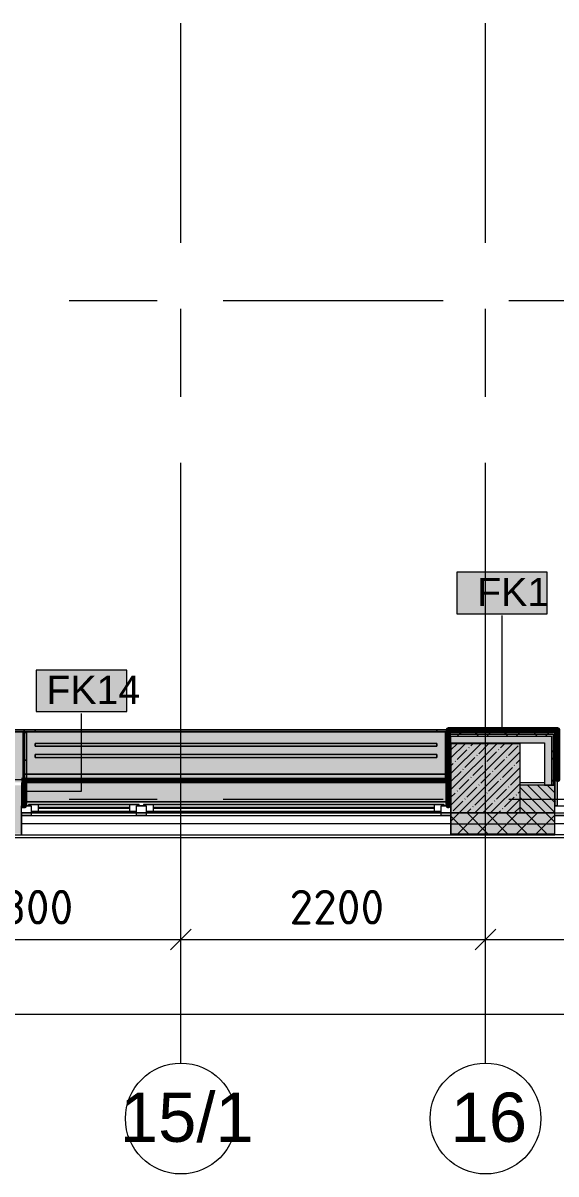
# Model space of a CAD drawing. Header units: millimetres. Extents: x -3817 to 677485, y -22715 to 103890.
# Drawn here: x 53564 to 57412, y -795 to 7514 of the extents above; entities that cross this region are included whole.
import ezdxf

# ---------------------------------------------------------------- set-up
doc = ezdxf.new("R2010")
doc.units = ezdxf.units.MM
doc.layers.add('PDF _Геометрия', color=7, linetype='Continuous', true_color=0x1d1d1d)
doc.layers.add('PDF _Сплошная заливка', color=7, linetype='Continuous', true_color=0xffffff)
doc.layers.add('PDF _Текст', color=7, linetype='Continuous')
doc.styles.add('PDF ArialMT', font='arial.ttf')
doc.styles.add('PDF GOST-Common', font='arial.ttf')
doc.styles.add('PDF ISOCPEUR', font='isocpeur.ttf')

msp = doc.modelspace()

# ---------------------------------------------------------------- hatches: boundary and pattern name
at = {"layer": 'PDF _Сплошная заливка', "true_color": 0xeae6de, "transparency": 33554559}
h = msp.add_hatch(color=254, dxfattribs=at)
h.paths.add_polyline_path([(53024.3, 2052.4), (53572.8, 2052.4), (53572.8, 2412.3), (53024.3, 2410.5), (53024.3, 2055.8)], flags=0)
h.paths.add_polyline_path([(53102.5, 2212.3), (53102.5, 2232.3), (53492.8, 2232.3), (53492.8, 2212.3), (53362, 2212.3)], flags=0)
h.paths.add_polyline_path([(53492.8, 2312.3), (53102.5, 2312.3), (53102.5, 2332.3), (53492.8, 2332.3)], flags=0)
h = msp.add_hatch(color=254, dxfattribs=at)
h.paths.add_polyline_path([(53572.3, 2092.3), (56632.3, 2092.3), (56632.3, 2412.3), (53572.3, 2412.3), (53572.3, 2146.7)], flags=0)
h.paths.add_polyline_path([(53652.3, 2212.3), (53652.3, 2232.3), (56552.3, 2232.3), (56552.3, 2212.3), (56330.8, 2212.3)], flags=0)
h.paths.add_polyline_path([(53652.3, 2292.3), (53652.3, 2312.3), (56552.3, 2312.3), (56552.3, 2292.3), (56330.8, 2292.3)], flags=0)
at = {"layer": 'PDF _Сплошная заливка', "transparency": 33554559}
for points in [[(57378.3, 2378.9), (57390.8, 2378.9), (57390.8, 2391.3), (56633.3, 2391.3), (56633.3, 2378.9), (57328.3, 2378.9)], [(57073, 2366.3), (57378.3, 2366.3), (57378.3, 2378.9), (56633.3, 2378.9), (56633.3, 2366.3), (56653.3, 2366.3)], [(57378.3, 2011.3), (57390.8, 2011.3), (57390.8, 2378.9), (57378.3, 2378.9), (57378.3, 2146.7)], [(57390.8, 2011.3), (57403.3, 2011.3), (57403.3, 2391.3), (57390.8, 2391.3), (57390.8, 2146.7)], [(57403.3, 1863.3), (57423.3, 1863.3), (57423.3, 2391.3), (57403.3, 2391.3), (57403.3, 2146.7)], [(56653.3, 1811.3), (57153.3, 1811.3), (57153.3, 2311.3), (56653.3, 2311.3), (56653.3, 2146.7)]]:
    msp.add_hatch(color=256, dxfattribs=at).paths.add_polyline_path(points)
at = {"layer": 'PDF _Сплошная заливка', "true_color": 0xe7e7e7, "transparency": 33554559}
msp.add_hatch(color=254, dxfattribs=at).paths.add_polyline_path([(57073, 2316.4), (57328.3, 2316.4), (57328.3, 2366.3), (56653.3, 2366.3), (56653.3, 2316.4)])
at = {"layer": 'PDF _Сплошная заливка', "true_color": 0xeae6de, "transparency": 33554559}
msp.add_hatch(color=254, dxfattribs=at).paths.add_polyline_path([(53574.3, 1892.3), (56632.3, 1892.3), (56632.3, 2092.3), (53572.3, 2092.3), (53574.3, 2031.3)])
at = {"layer": 'PDF _Сплошная заливка', "transparency": 33554559}
h = msp.add_hatch(color=256, dxfattribs=at)
h.paths.add_polyline_path([(65653.3, 1811.3), (65653.3, 2011.3), (65403.3, 2011.3), (65403.3, 1811.3)], flags=0)
h.paths.add_polyline_path([(53553.3, 1811.3), (53553.3, 2011.3), (52653.3, 2011.3), (52653.3, 1811.3), (53362, 1811.3)], flags=0)
h.paths.add_polyline_path([(57153.3, 1811.3), (57403.3, 1811.3), (57403.3, 2011.3), (57153.3, 2011.3), (57153.3, 1878)], flags=0)
h.paths.add_polyline_path([(64494.8, 1811.3), (64503.3, 1811.3), (64503.3, 2011.3), (63953.3, 2011.3), (63953.3, 1811.3)], flags=0)
h.paths.add_polyline_path([(59503.3, 1811.3), (60253.3, 1811.3), (60253.3, 2011.3), (59503.3, 2011.3)], flags=0)
h.paths.add_polyline_path([(61653.3, 1811.3), (61853.3, 1811.3), (61853.3, 2011.3), (61653.3, 2011.3), (61653.3, 1868.5)], flags=0)
h.paths.add_polyline_path([(50014.8, 1811.3), (50014.8, 2011.3), (49303.3, 2011.3), (49303.3, 1811.3)], flags=0)
h.paths.add_polyline_path([(52153.3, 1811.3), (52153.3, 2011.3), (52139.8, 2011.3), (52139.8, 1811.3)], flags=0)
h.paths.add_polyline_path([(48403.3, 1811.3), (48403.3, 2011.3), (48153.3, 2011.3), (48153.3, 1811.3), (48166.8, 1811.3)], flags=0)
h = msp.add_hatch(color=256, dxfattribs=at)
h.paths.add_polyline_path([(56633.3, 2031.3), (56653.3, 2031.3), (56653.3, 2051.3), (56632.3, 2051.3), (56632.3, 2031.3)], flags=0)
h.paths.add_polyline_path([(53362, 2031.3), (53553.3, 2031.3), (53553.3, 2051.3), (53023.3, 2051.3), (53023.3, 2031.3)], flags=0)
h = msp.add_hatch(color=256, dxfattribs=at)
h.paths.add_polyline_path([(74223.3, 1661.3), (75943.3, 1661.3), (75943.3, 1811.3), (74223.3, 1811.3)], flags=0)
h.paths.add_polyline_path([(71803.3, 1661.3), (72523.3, 1661.3), (72523.3, 1811.3), (71803.3, 1811.3)], flags=0)
h.paths.add_polyline_path([(70903.3, 1661.3), (70903.3, 1811.3), (67303.3, 1811.3), (67303.3, 1661.3), (69690.1, 1661.3)], flags=0)
h.paths.add_polyline_path([(61853.3, 1661.3), (61853.3, 1811.3), (61153.3, 1811.3), (61153.3, 1661.3), (61526.1, 1661.3)], flags=0)
h.paths.add_polyline_path([(57403.3, 1661.3), (57403.3, 1811.3), (56653.3, 1811.3), (56653.3, 1661.3), (57153.3, 1661.3)], flags=0)
h.paths.add_polyline_path([(63953.3, 1661.3), (64503.3, 1661.3), (64503.3, 1811.3), (63953.3, 1811.3)], flags=0)
h.paths.add_polyline_path([(60041.7, 1661.3), (60253.3, 1661.3), (60253.3, 1811.3), (59503.3, 1811.3), (59503.3, 1661.3)], flags=0)
h.paths.add_polyline_path([(65653.3, 1661.3), (66403.3, 1661.3), (66403.3, 1811.3), (65403.3, 1811.3), (65403.3, 1661.3)], flags=0)
h.paths.add_polyline_path([(48153.3, 1661.3), (48403.3, 1661.3), (48403.3, 1811.3), (47653.3, 1811.3), (47653.3, 1661.3)], flags=0)
h.paths.add_polyline_path([(49303.3, 1661.3), (50014.8, 1661.3), (50014.8, 1811.3), (49303.3, 1811.3)], flags=0)
h.paths.add_polyline_path([(52619.9, 1661.3), (53553.3, 1661.3), (53553.3, 1811.3), (52114.8, 1811.3), (52114.8, 1661.3)], flags=0)
h.paths.add_polyline_path([(44455.9, 1661.3), (44553.3, 1661.3), (44553.3, 1811.3), (42980.8, 1811.3), (42980.8, 1661.3), (43773.3, 1661.3)], flags=0)
h.paths.add_polyline_path([(40183.3, 1661.3), (40880.8, 1661.3), (40880.8, 1811.3), (40183.3, 1811.3)], flags=0)
h.paths.add_polyline_path([(39283.3, 1661.3), (39283.3, 1811.3), (38985.9, 1811.3), (38985.9, 1661.3)], flags=0)

# ---------------------------------------------------------------- linework, layer by layer
at = {"layer": 'PDF _Геометрия', "color": 253, "lineweight": 9, "true_color": 0xaaaaaa}
for points in [[(54703.3, 5926), (54703.3, 7513.5)], [(56903.3, 5926), (56903.3, 7513.5)], [(53897.6, 5511.3), (54532.6, 5511.3)], [(55008.8, 5511.3), (56596.3, 5511.3)], [(57072.6, 5511.3), (57707.6, 5511.3)], [(54703.3, 4814.8), (54703.3, 5449.8)], [(56903.3, 4814.8), (56903.3, 5449.8)], [(54703.3, 5.1), (54703.3, 2505.1), (54703.3, 4338.5)], [(56903.3, 5.1), (56903.3, 2505.1), (56903.3, 4338.5)], [(53897.6, 1911.3), (54532.6, 1911.3)], [(55008.8, 1911.3), (56596.3, 1911.3)], [(57072.6, 1911.3), (57707.6, 1911.3)], [(53623.3, 1863.3), (53573.3, 1863.3)], [(53673.3, 1853.4), (54333.3, 1853.4)], [(54333.3, 1843.3), (53673.3, 1843.3)], [(54453.3, 1863.3), (54383.3, 1863.3)], [(54503.3, 1853.4), (56533.3, 1853.4)], [(56533.3, 1843.3), (54503.3, 1843.3)], [(56653.3, 1863.3), (56583.3, 1863.3)], [(57422.5, 1863.3), (57403.3, 1863.3)], [(53553.3, 1793.4), (56653.3, 1793.4)], [(57403.3, 1793.4), (59503.3, 1793.4)]]:
    msp.add_lwpolyline(points, dxfattribs=at)
at = {"layer": 'PDF _Геометрия', "color": 7, "lineweight": 9}
for points in [[(57348.7, 3549.5), (56695.6, 3549.5), (56695.6, 3249.5), (57348.7, 3249.5)], [(54312.1, 2842.9), (53658.9, 2842.9), (53658.9, 2542.9), (54312.1, 2542.9)], [(57153.3, 2311.3), (56653.3, 2311.3), (56653.3, 1811.3), (57153.3, 1811.3)], [(57403.3, 1811.3), (56653.3, 1811.3)]]:
    msp.add_lwpolyline(points, close=True, dxfattribs=at)
for points in [[(57022.2, 2411.8), (57022.2, 3235.6)], [(53583, 1967.9), (53985.5, 1967.9), (53985.5, 2529.1)], [(56633.3, 2391.3), (56653.3, 2391.3)], [(56633.3, 2378.9), (56653.3, 2378.9), (57328.3, 2378.9), (57378.3, 2378.9), (57390.8, 2378.9), (57390.8, 2011.3)], [(56633.3, 2366.3), (56653.3, 2366.3)], [(57328.3, 2391.3), (56653.3, 2391.3), (57328.3, 2391.3), (57390.8, 2391.3)], [(56653.3, 2316.4), (56653.3, 2366.3), (57328.3, 2366.3), (57378.3, 2366.3), (57378.3, 2011.3)], [(56633.3, 2031.3), (56632.3, 2031.3)], [(56653.3, 1732.3), (57403.3, 1732.3)], [(56653.3, 1661.3), (57403.3, 1661.3)], [(56653.3, 1658.4), (57403.3, 1658.4)], [(38553.3, 1018.2), (38553.3, 898.2), (39003.3, 898.2), (42603.3, 898.2), (43403.3, 898.2), (47903.3, 898.2), (48703.3, 898.2), (52403.3, 898.2), (54703.3, 898.2), (56903.3, 898.2), (60703.3, 898.2), (61403.3, 898.2), (65903.3, 898.2), (66703.3, 898.2), (70803.3, 898.2), (72203.3, 898.2), (75103.3, 898.2), (75803.3, 898.2), (80903.3, 898.2), (84803.3, 898.2), (85103.3, 898.2), (85103.3, 1018.2)], [(54703.3, 704.3), (54703.3, 898.2), (54703.3, 1018.2)], [(56903.3, 704.3), (56903.3, 898.2), (56903.3, 1018.2)], [(38433.3, 359.3), (84923.3, 359.3)]]:
    msp.add_lwpolyline(points, dxfattribs=at)
at = {"layer": 'PDF _Геометрия', "color": 8, "lineweight": 9, "true_color": 0x808080}
for points in [[(53024.3, 2052.4), (53572.8, 2052.4), (53572.8, 2412.3), (53024.2, 2412.3), (53572.8, 2412.3)], [(53024.2, 2412.3), (53572.8, 2412.3), (53024.2, 2412.3)], [(53572.3, 2412.3), (56632.3, 2412.3)], [(53572.3, 2412.3), (56632.3, 2412.3), (53572.3, 2412.3)], [(56552.3, 2412.3), (53652.3, 2412.3), (56552.3, 2412.3)], [(56632.3, 1892.3), (53574.3, 1892.3), (56632.3, 1892.3), (56632.3, 2092.3), (53572.3, 2092.3), (53572.3, 2051.3)], [(53564.3, 2052.4), (53572.3, 2052.4), (53553.3, 2052.4)]]:
    msp.add_lwpolyline(points, dxfattribs=at)
for points in [[(53572.3, 2412.3), (53572.3, 2092.3), (56632.3, 2092.3), (56632.3, 2412.3)], [(53652.3, 2312.3), (56552.3, 2312.3), (56552.3, 2292.3), (53652.3, 2292.3)], [(53652.3, 2312.3), (53652.3, 2292.3), (56552.3, 2292.3), (56552.3, 2312.3)], [(53652.3, 2232.3), (56552.3, 2232.3), (56552.3, 2212.3), (53652.3, 2212.3)], [(53652.3, 2232.3), (53652.3, 2212.3), (56552.3, 2212.3), (56552.3, 2232.3)]]:
    msp.add_lwpolyline(points, close=True, dxfattribs=at)
at = {"layer": 'PDF _Геометрия', "color": 254, "lineweight": 9, "true_color": 0xd5d3cf}
for points in [[(53572.3, 2396.3), (53572.3, 2411.2)], [(53588.3, 2052.4), (53572.3, 2052.4)]]:
    msp.add_lwpolyline(points, dxfattribs=at)
at = {"layer": 'PDF _Геометрия', "color": 253, "lineweight": 9, "true_color": 0xaba79f}
for points in [[(53572.3, 2053.5), (53572.3, 2092.3), (53572.3, 2411.2), (53572.3, 2396.3)], [(56632.3, 2412.3), (56632.3, 2396.3), (56632.3, 2412.3), (56632.3, 2092.3), (53572.8, 2092.3), (56632.3, 2092.3), (56632.3, 2052.4)], [(53572.8, 2396.3), (53572.8, 2411.2), (53572.8, 2093.2)], [(53024.3, 2396.3), (53572.3, 2396.3), (53024.3, 2396.3)], [(53572.8, 2396.3), (56632.3, 2396.3), (53572.8, 2396.3)], [(56552.3, 2396.3), (53652.3, 2396.3), (56552.3, 2396.3)], [(53572.8, 2092.3), (53572.8, 2052.4)], [(53572.3, 2052.4), (53588.3, 2052.4)], [(56632.3, 2051.3), (56632.3, 1892.3)]]:
    msp.add_lwpolyline(points, dxfattribs=at)
at = {"layer": 'PDF _Геометрия', "color": 9, "lineweight": 9, "true_color": 0xcbc7bf}
for points in [[(53572.8, 2396.3), (53572.8, 2411.2)], [(53572.3, 2051.3), (56632.3, 2051.3)]]:
    msp.add_lwpolyline(points, dxfattribs=at)
at = {"layer": 'PDF _Геометрия', "color": 254, "lineweight": 9, "true_color": 0xd5d3cf}
for points in [[(53652.3, 2412.3), (53652.3, 2396.3)], [(56552.3, 2396.3), (56552.3, 2412.3)], [(53572.3, 2192.3), (53564.3, 2192.3)], [(53588.3, 2192.3), (53572.8, 2192.3)], [(56632.3, 2193.6), (56613.3, 2193.6)]]:
    msp.add_lwpolyline(points, close=True, dxfattribs=at)
at = {"layer": 'PDF _Геометрия', "color": 231, "lineweight": 70, "true_color": 0xff80c0}
msp.add_lwpolyline([(56633.3, 2411.3), (57423.3, 2411.3), (57423.3, 2052.4), (57424.3, 2052.4), (57424.3, 2411.3), (57424.3, 2412.4), (56633.3, 2412.4), (56632.3, 2412.4), (56632.3, 2052.4), (56633.3, 2052.4)], dxfattribs=at)
at = {"layer": 'PDF _Геометрия', "color": 9, "lineweight": 9, "true_color": 0xc0c0c0}
for points in [[(57328.3, 2391.3), (57403.3, 2391.3), (57403.3, 1863.3), (57423.3, 1863.3), (57423.3, 2391.3), (57423.3, 2411.3), (56653.3, 2411.3), (56633.3, 2411.3), (56633.3, 2391.3), (56633.3, 2378.9), (56633.3, 2366.3), (56633.3, 2051.3), (56633.3, 1863.3), (56653.3, 1863.3)], [(56653.3, 2031.3), (56653.3, 2051.3), (56653.3, 2316.4), (57328.3, 2316.4), (57328.3, 2011.3), (57403.3, 2011.3), (57403.3, 2391.3), (57390.8, 2391.3)], [(53553.3, 2031.3), (53553.3, 1851.3), (53573.3, 1851.3), (53573.3, 2051.3), (53553.3, 2051.3), (53024.3, 2051.3)], [(56653.3, 1811.3), (53553.3, 1811.3), (53553.3, 1653.3), (56653.3, 1653.3), (56653.3, 1811.3), (56653.3, 2011.3)], [(56653.3, 2051.3), (56633.3, 2051.3)], [(56633.3, 2031.3), (56653.3, 2031.3)], [(56653.3, 1863.3), (56653.3, 2051.3)], [(57153.3, 2031.3), (57328.3, 2031.3)], [(57403.3, 1811.3), (57403.3, 2011.3), (57153.3, 2011.3)], [(61153.3, 1811.3), (60253.3, 1811.3), (60253.3, 2011.3), (59503.3, 2011.3), (59503.3, 1811.3), (59503.3, 1653.3), (57403.3, 1653.3), (57403.3, 1811.3), (59503.3, 1811.3), (59503.3, 1653.3), (60253.3, 1653.3), (60253.3, 1811.3), (61153.3, 1811.3), (61153.3, 1653.3), (61853.3, 1653.3), (61853.3, 1811.3), (61853.3, 1661.3)], [(66403.3, 1863.3), (66403.3, 1811.3), (66403.3, 1653.3), (67303.3, 1653.3), (67303.3, 1811.3), (67303.3, 1653.3), (70903.3, 1653.3), (70903.3, 1811.3), (70903.3, 1653.3), (71803.3, 1653.3), (71803.3, 1811.3), (71803.3, 1653.3), (72523.3, 1653.3), (72523.3, 1811.3), (72523.3, 1631.4), (38518.4, 1631.4)], [(50014.8, 1653.3), (52114.8, 1653.3), (52114.8, 1811.3), (52114.8, 1653.3), (53553.3, 1653.3), (53553.3, 1811.3), (56653.3, 1811.3), (56653.3, 1653.3), (57403.3, 1653.3), (57403.3, 1811.3), (59503.3, 1811.3)]]:
    msp.add_lwpolyline(points, dxfattribs=at)
at = {"layer": 'PDF _Геометрия', "color": 231, "lineweight": 9, "true_color": 0xff80c0}
msp.add_lwpolyline([(56633.3, 2052.4), (56633.3, 2411.3)], dxfattribs=at)
at = {"layer": 'PDF _Геометрия', "color": 253, "lineweight": 9, "true_color": 0x9b9b9b}
for points in [[(56780.6, 2408.7), (56779.1, 2411.3)], [(56958.3, 2405.8), (56955.1, 2411.3)], [(56633.3, 2338.1), (56641.3, 2338.1)], [(56640.7, 2334), (56635.7, 2325.3)], [(56644.5, 2400.6), (56639.5, 2409.3)], [(56685, 2391.3), (56681.1, 2398.1)], [(56692.2, 2399), (56702.3, 2399)], [(56754.5, 2409.1), (56749.5, 2400.4)], [(56875.1, 2399), (56885.2, 2399)], [(56958.6, 2396.9), (56955.4, 2391.3)], [(56966.5, 2399), (56976.6, 2399)], [(56999.9, 2394.6), (56994.9, 2403.3)], [(57000.2, 2408), (56995.2, 2399.3)], [(57027.5, 2399), (57037.6, 2399)], [(57068, 2398.7), (57062.9, 2407.4)], [(57068.2, 2404), (57063.2, 2395.3)], [(57107.4, 2391.3), (57104.6, 2396.2)], [(57179.9, 2399), (57190, 2399)], [(57245.7, 2395.7), (57240.6, 2404.4)], [(57271.3, 2399), (57281.4, 2399)], [(57314, 2402.9), (57309, 2394.2)], [(57362.8, 2399), (57372.8, 2399)], [(57382, 2398.8), (57377.7, 2391.3)], [(57403.3, 2338.1), (57403.3, 2338.1)], [(57404.3, 2315.5), (57403.3, 2313.7)], [(56633.3, 2216.1), (56641.3, 2216.1)], [(57409.2, 2173.4), (57404.2, 2182.1)], [(57411.4, 2205.8), (57406.4, 2197.1)], [(56633.3, 2094.2), (56641.3, 2094.2)], [(56639.6, 2088.3), (56634.6, 2079.6)], [(57403.3, 2155.2), (57403.3, 2155.2)], [(57407.3, 2137.8), (57403.3, 2130.8)], [(57403.3, 2094.2), (57403.3, 2094.2)], [(57413.3, 2105.3), (57408.3, 2114)], [(53573.3, 2019.8), (53572, 2017.6)], [(56633.3, 2002.8), (56641.3, 2002.8)], [(56653.3, 2019.7), (56648.8, 2027.5)], [(57403.3, 2002.8), (57403.3, 2002.8)], [(57406.2, 1995.7), (57403.3, 2000.8)], [(53573, 1929.4), (53567.9, 1938.2)], [(56653.3, 1958.7), (56652.8, 1959.5)], [(56653.3, 1929), (56652.8, 1928.3)], [(53573.3, 1868), (53572, 1870.1)], [(56633.3, 1880.9), (56641.3, 1880.9)], [(56653.3, 1868.1), (56650.5, 1863.3)], [(57406.2, 1892.1), (57403.3, 1886.9)]]:
    msp.add_lwpolyline(points, dxfattribs=at)
at = {"layer": 'PDF _Геометрия', "color": 253, "lineweight": 9, "true_color": 0xaba79f}
for points in [[(53564.3, 2052.4), (53564.3, 2392.4), (53564.3, 2192.3), (53564.3, 2392.4)], [(53572.3, 2392.4), (53564.3, 2392.4)], [(53572.3, 2392.4), (53564.3, 2392.4)], [(53588.2, 2392.4), (53572.8, 2392.4)], [(53588.2, 2392.4), (53572.8, 2392.4)], [(53588.3, 2052.4), (53588.3, 2392.3), (53588.3, 2192.3), (53588.3, 2392.3)], [(56613.3, 2093.1), (56613.3, 2393.6), (56613.3, 2193.6), (56613.3, 2393.6)], [(56632.3, 2393.6), (56613.3, 2393.6)], [(56632.3, 2393.6), (56613.3, 2393.6)], [(56613.3, 2053.6), (56613.3, 2092.3)], [(56632.3, 2053.6), (56613.3, 2053.6)]]:
    msp.add_lwpolyline(points, close=True, dxfattribs=at)
at = {"layer": 'PDF _Геометрия', "lineweight": 9}
for points in [[(56639.6, 2366.3), (56633.3, 2372.7)], [(56701.1, 2366.3), (56713.6, 2378.9), (56726.1, 2391.3)], [(56851.8, 2366.3), (56839.3, 2378.9), (56826.8, 2391.3)], [(56913.3, 2366.3), (56925.8, 2378.9), (56938.3, 2391.3)], [(57063.9, 2366.3), (57051.4, 2378.9), (57038.9, 2391.3)], [(57125.4, 2366.3), (57137.9, 2378.9), (57150.4, 2391.3)], [(57276, 2366.3), (57263.5, 2378.9), (57251, 2391.3)], [(57337.5, 2366.3), (57350, 2378.9), (57362.5, 2391.3)], [(56653.3, 2209.1), (56755.5, 2311.3)], [(56653.3, 2095.1), (56869.5, 2311.3)], [(56653.3, 1981), (56983.6, 2311.3)], [(56653.3, 1867), (57097.6, 2311.3)], [(56653.3, 2266.1), (56698.5, 2311.3)], [(56697.6, 2196.5), (56768.9, 2267.8)], [(56711.7, 1811.3), (57153.3, 2252.9)], [(56783.2, 2282), (56785.6, 2284.4)], [(56797.4, 2296.3), (56812.5, 2311.3)], [(56854.5, 2239.2), (56925.7, 2310.5)], [(56911.5, 2182.2), (56982.8, 2253.5)], [(56997, 2267.8), (56999.4, 2270.1)], [(57011.3, 2282), (57040.6, 2311.3)], [(57068.3, 2225), (57139.6, 2296.3)], [(57403.3, 2239.1), (57390.8, 2251.6), (57378.3, 2264.1)], [(56653.3, 2152.1), (56669.1, 2168)], [(56683.4, 2182.2), (56685.8, 2184.6)], [(56754.7, 2139.4), (56825.9, 2210.7)], [(56840.2, 2225), (56842.6, 2227.4)], [(56897.2, 2168), (56899.6, 2170.3)], [(56968.5, 2125.2), (57039.8, 2196.5)], [(57054, 2210.7), (57056.4, 2213.1)], [(57125.3, 2168), (57153.3, 2195.9)], [(57378.3, 2195), (57390.8, 2207.5), (57403.3, 2220)], [(56654.9, 2039.7), (56726.2, 2110.9)], [(56740.4, 2125.2), (56742.8, 2127.6)], [(56811.7, 2082.4), (56883, 2153.7)], [(56825.7, 1811.3), (57153.3, 2138.9)], [(56868.7, 2025.4), (56940, 2096.7)], [(56954.3, 2110.9), (56956.6, 2113.3)], [(57025.5, 2068.2), (57096.8, 2139.4)], [(57082.6, 2011.1), (57153.3, 2081.8)], [(57111.1, 2153.7), (57113.4, 2156.1)], [(56711.9, 1982.6), (56783.2, 2053.9)], [(56768.9, 1925.6), (56840.2, 1996.9)], [(56797.4, 2068.2), (56799.8, 2070.5)], [(56854.5, 2011.1), (56856.8, 2013.5)], [(56925.7, 1968.4), (56997, 2039.7)], [(56939.8, 1811.3), (57153.3, 2024.8)], [(57011.3, 2053.9), (57013.6, 2056.3)], [(57068.3, 1996.9), (57070.7, 1999.3)], [(57403.3, 1744.2), (57336.1, 1811.3), (57153.3, 1994.2)], [(57403.3, 1814.9), (57206.8, 2011.3)], [(57403.3, 1885.6), (57277.5, 2011.3)], [(57403.3, 1956.3), (57348.2, 2011.3)], [(57403.3, 2027), (57390.8, 2039.5), (57378.3, 2052)], [(56653.3, 1924), (56683.4, 1954.1)], [(56697.6, 1968.4), (56700, 1970.7)], [(56754.7, 1911.3), (56757, 1913.7)], [(56825.9, 1868.6), (56897.2, 1939.9)], [(56911.5, 1954.1), (56913.9, 1956.5)], [(56982.8, 1911.3), (57054, 1982.6)], [(57039.8, 1854.3), (57111.1, 1925.6)], [(57125.3, 1939.9), (57127.7, 1942.2)], [(57139.6, 1954.1), (57153.3, 1967.8)], [(57265.4, 1811.3), (57153.3, 1923.4)], [(56669.1, 1825.8), (56740.4, 1897.1)], [(56768.7, 1811.3), (56797.4, 1840.1)], [(56811.7, 1854.3), (56814.1, 1856.7)], [(56883, 1811.6), (56954.3, 1882.8)], [(56968.5, 1897.1), (56970.9, 1899.5)], [(57025.5, 1840.1), (57027.9, 1842.4)], [(57053.8, 1811.3), (57153.3, 1910.8)], [(57110.9, 1811.3), (57153.3, 1853.7)], [(57344.6, 1661.3), (57194.6, 1811.3), (57153.3, 1852.7)], [(56653.3, 1752.8), (56711.8, 1811.3)], [(56779, 1661.3), (56653.3, 1787)], [(56654.9, 1811.6), (56657.2, 1813.9)], [(56703.2, 1661.3), (56853.2, 1811.3)], [(56920.4, 1661.3), (56770.4, 1811.3)], [(56844.6, 1661.3), (56994.6, 1811.3)], [(57061.8, 1661.3), (56911.8, 1811.3)], [(56986.1, 1661.3), (57136.1, 1811.3)], [(56996.8, 1811.3), (57011.3, 1825.8)], [(57203.2, 1661.3), (57053.2, 1811.3)], [(57127.5, 1661.3), (57277.5, 1811.3)], [(57268.9, 1661.3), (57403.3, 1795.7)]]:
    msp.add_lwpolyline(points, dxfattribs=at)
at = {"layer": 'PDF _Геометрия', "color": 231, "lineweight": 53, "true_color": 0xff80c0}
msp.add_lwpolyline([(53553.3, 2052.4), (53572.3, 2052.4)], dxfattribs=at)
at = {"layer": 'PDF _Геометрия', "color": 9, "lineweight": 9, "true_color": 0xbfbfbf}
msp.add_lwpolyline([(53572.3, 2052.4), (53564.3, 2052.4)], dxfattribs=at)
at = {"layer": 'PDF _Геометрия', "color": 231, "lineweight": 53, "true_color": 0xeaa7bf}
for points in [[(53572.3, 2052.4), (56632.3, 2052.4)], [(56632.3, 2051.3), (53572.3, 2051.3)]]:
    msp.add_lwpolyline(points, dxfattribs=at)
at = {"layer": 'PDF _Геометрия', "color": 7, "lineweight": 70, "true_color": 0xffd2ff}
msp.add_lwpolyline([(53573.3, 2051.3), (53573.3, 1863.3), (53574.3, 1863.3), (53574.3, 2051.3)], close=True, dxfattribs=at)
at = {"layer": 'PDF _Геометрия', "color": 9, "lineweight": 9, "true_color": 0xcbc7bf}
msp.add_lwpolyline([(56632.3, 2031.3), (53574.3, 2031.3)], close=True, dxfattribs=at)
at = {"layer": 'PDF _Геометрия', "color": 7, "lineweight": 70, "true_color": 0xffd2ff}
msp.add_lwpolyline([(56633.3, 2051.3), (56632.3, 2051.3), (56632.3, 2031.3), (56632.3, 1863.3), (56633.3, 1863.3), (56633.3, 2031.3)], dxfattribs=at)
at = {"layer": 'PDF _Геометрия', "color": 253, "lineweight": 9, "true_color": 0x9b9b9b}
msp.add_lwpolyline([(56645.8, 2038), (56650.8, 2046.7)], close=True, dxfattribs=at)
at = {"layer": 'PDF _Геометрия', "color": 253, "lineweight": 13, "true_color": 0xaaaaaa}
for points in [[(53553.3, 1793.4), (53553.3, 1863.3), (53623.3, 1863.3), (53623.3, 1793.4)], [(54403.3, 1873.4), (53603.3, 1873.4), (53603.3, 1863.3), (53623.3, 1863.3), (53623.3, 1823.3), (54383.3, 1823.3), (54383.3, 1863.3), (54403.3, 1863.3)], [(54383.3, 1793.4), (54383.3, 1863.3), (54453.3, 1863.3), (54453.3, 1793.4)], [(56603.3, 1873.4), (54433.3, 1873.4), (54433.3, 1863.3), (54453.3, 1863.3), (54453.3, 1823.3), (56583.3, 1823.3), (56583.3, 1863.3), (56603.3, 1863.3)], [(56583.3, 1793.4), (56583.3, 1863.3), (56653.3, 1863.3), (56653.3, 1793.4)], [(57403.3, 1793.4), (57403.3, 1863.3), (57473.3, 1863.3), (57473.3, 1793.4)]]:
    msp.add_lwpolyline(points, close=True, dxfattribs=at)
for points in [[(53603.3, 1873.4), (54403.3, 1873.4)], [(53673.3, 1873.4), (53673.3, 1823.3)], [(54333.3, 1873.4), (54333.3, 1823.3)], [(54433.3, 1873.4), (56603.3, 1873.4)], [(54503.3, 1873.4), (54503.3, 1823.3)], [(56533.3, 1873.4), (56533.3, 1823.3)]]:
    msp.add_lwpolyline(points, dxfattribs=at)
at = {"layer": 'PDF _Геометрия', "color": 116, "lineweight": 13, "true_color": 0x008040}
for points in [[(56653.3, 1732.3), (53553.3, 1732.3)], [(59503.3, 1732.3), (57403.3, 1732.3)]]:
    msp.add_lwpolyline(points, dxfattribs=at)
at = {"layer": 'PDF _Геометрия', "color": 7, "lineweight": 20}
for points in [[(54778.3, 973.2), (54703.3, 898.2), (54628.3, 823.2)], [(56978.3, 973.2), (56903.3, 898.2), (56828.3, 823.2)]]:
    msp.add_lwpolyline(points, dxfattribs=at)
at = {"layer": 'PDF _Геометрия', "color": 253, "lineweight": 9, "true_color": 0xaaaaaa}
for centre in [(54703.3, -394.9), (56903.3, -394.9)]:
    msp.add_circle(centre, 400, dxfattribs=at)
at = {"layer": 'PDF _Геометрия', "color": 253, "lineweight": 20, "true_color": 0xaaaaaa}
for centre in [(54703.3, -394.9), (56903.3, -394.9)]:
    msp.add_circle(centre, 400, dxfattribs=at)
at = {"layer": 'PDF _Сплошная заливка', "lineweight": 9, "transparency": 33554559}
for points in [[(57348.7, 3549.5), (56695.6, 3549.5), (57348.7, 3249.5), (56695.6, 3249.5)], [(54312.1, 2842.9), (53658.9, 2842.9), (54312.1, 2542.9), (53658.9, 2542.9)]]:
    msp.add_solid(points, dxfattribs=at)
at = {"layer": 'PDF _Сплошная заливка', "lineweight": 35, "transparency": 33554559}
for points in [[(56653.3, 2391.3), (56653.3, 2411.3), (56633.3, 2391.3), (56633.3, 2411.3)], [(56653.3, 2391.3), (57423.3, 2391.3), (56653.3, 2411.3), (57423.3, 2411.3)], [(56653.3, 2051.3), (56653.3, 2366.3), (56633.3, 2051.3), (56633.3, 2366.3)], [(53573.3, 1851.3), (53573.3, 2051.3), (53553.3, 1851.3), (53553.3, 2051.3)], [(56633.3, 1863.3), (56653.3, 1863.3), (56633.3, 2051.3), (56653.3, 2051.3)]]:
    msp.add_solid(points, dxfattribs=at)
at = {"layer": 'PDF _Сплошная заливка', "color": 254, "lineweight": 35, "true_color": 0xe7e7e7, "transparency": 33554559}
msp.add_solid([(57378.3, 2011.3), (57378.3, 2366.3), (57328.3, 2011.3), (57328.3, 2366.3)], dxfattribs=at)
at = {"layer": 'PDF _Сплошная заливка', "color": 254, "lineweight": 35, "true_color": 0xffb9dc, "transparency": 33554559}
for points in [[(56632.3, 2052.4), (56633.3, 2052.4), (56632.3, 2146.7)], [(53572.3, 2051.3), (53572.3, 2052.4), (53564.3, 2051.3)]]:
    msp.add_solid(points, dxfattribs=at)
at = {"layer": 'PDF _Сплошная заливка', "color": 7, "lineweight": 35, "true_color": 0xffd2ff, "transparency": 33554559}
for points in [[(53573.3, 1863.3), (53574.3, 1863.3), (53573.3, 2051.3)], [(56632.3, 1863.3), (56633.3, 1863.3), (56632.3, 2031.3)]]:
    msp.add_solid(points, dxfattribs=at)

# ---------------------------------------------------------------- texts
at = {"layer": 'PDF _Текст', "attachment_point": 4}
for s, insert, char_height, style in [('FK1', (56842.7, 3406.1), 203.2, 'PDF GOST-Common'), ('FK14', (53731.8, 2699.5), 203.2, 'PDF GOST-Common'), ('2300', (53237.2, 1131), 250.11, 'PDF ISOCPEUR'), ('2200', (55487.2, 1131), 250.11, 'PDF ISOCPEUR')]:
    msp.add_mtext(s, dxfattribs=dict(at, insert=insert, char_height=char_height, style=style))
at = {"layer": 'PDF _Текст', "color": 9, "true_color": 0xbebebe, "char_height": 355.6, "attachment_point": 4, "style": 'PDF ArialMT'}
for s, insert in [('15/1', (54263, -387.7)), ('16', (56650.6, -387.7))]:
    msp.add_mtext(s, dxfattribs=dict(at, insert=insert))

doc.saveas('drawing.dxf')
